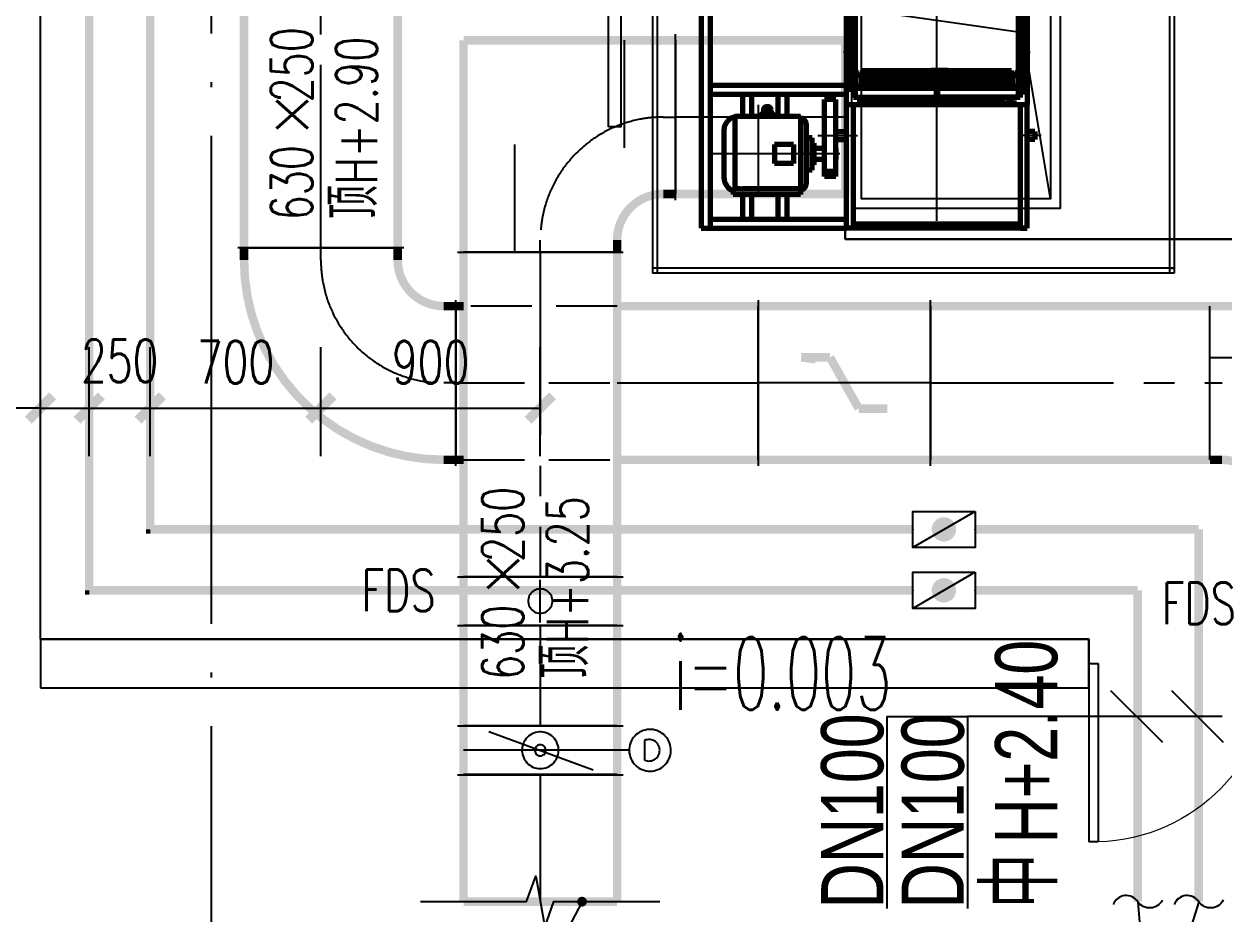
# Model space of a CAD drawing. Extents: x -778003 to -147913, y -2164908 to -814216.
# Drawn here: x -477080 to -472159, y -1286893 to -1283245 of the extents above; entities that cross this region are included whole.
import ezdxf

# ---------------------------------------------------------------- set-up
doc = ezdxf.new("R2010")
doc.units = 0
doc.header["$LTSCALE"] = 1000
doc.header["$MEASUREMENT"] = 0
for name, pattern in [('ACISOTGL', [3, 2, -1]), ('CENTER2', [1.125, 0.75, -0.125, 0.125, -0.125]), ('DASH', [0.35, 0.25, -0.1]), ('EB_DASHDOT', [39, 30, -3, 3, -3]), ('结构柱网$0$DOTE', [2.42, 2, -0.2, 0.02, -0.2])]:
    doc.linetypes.add(name, pattern=pattern)
doc.layers.get('0').update_dxf_attribs({"linetype": 'CONTINUOUS'})
for name, color, linetype in [('00-风量计算', 6, 'CONTINUOUS'), ('A_STR-砌块墙', 121, 'CONTINUOUS'), ('DIM-空冷热供水', 3, 'CONTINUOUS'), ('DIM-空冷热回水', 3, 'CONTINUOUS'), ('DOOR_FIRE', 220, 'CONTINUOUS'), ('DUCT-回风中心线', 5, 'CENTER2'), ('DUCT-回风标注', 3, 'CONTINUOUS'), ('DUCT-回风法兰', 2, 'CONTINUOUS'), ('DUCT-回风管', 6, 'CONTINUOUS'), ('DUCT-回风管端线', 2, 'CONTINUOUS'), ('DUCT-新风中心线', 5, 'CENTER2'), ('DUCT-新风标注', 3, 'CONTINUOUS'), ('DUCT-新风法兰', 2, 'CONTINUOUS'), ('DUCT-新风管', 3, 'CONTINUOUS'), ('DUCT-新风管端线', 2, 'CONTINUOUS'), ('DUCT-新风阀门', 7, 'CONTINUOUS'), ('EQ-TH', 7, 'CONTINUOUS'), ('EQ-空气机组', 7, 'CONTINUOUS'), ('H-公共文字', 7, 'CONTINUOUS'), ('Hvac-Hide', 8, 'DASH'), ('PIPE-空冷（热）供水', 3, 'CONTINUOUS'), ('PIPE-空冷（热）回水', 2, 'DASH'), ('TH_DIM', 3, 'CONTINUOUS'), ('VALVE-空冷热供水', 7, 'CONTINUOUS'), ('VALVE-空冷热回水', 7, 'CONTINUOUS'), ('结构柱网$0$S-ANNO-DOTE', 230, '结构柱网$0$DOTE'), ('静压箱', 7, 'CONTINUOUS')]:
    doc.layers.add(name, color=color, linetype=linetype)
doc.layers.add('CAXA0', color=7, linetype='CONTINUOUS', lineweight=70)
doc.layers.add('CAXA1', color=1, linetype='EB_DASHDOT', lineweight=25)
doc.styles.add('_TCH_DIM', font='SIMPLEX', dxfattribs={"bigfont": 'GBCBIG'})
doc.styles.add('_TCH_DIM_T3', font='SIMPLEX', dxfattribs={"width": 0.705882, "bigfont": 'GBCBIG'})
doc.styles.add('_THVAC_DIM', font='SIMPLEX', dxfattribs={"width": 0.8, "height": 3.5, "bigfont": 'HZTXT'})
doc.styles.add('_THVAC_PIPEDN', font='ROS', dxfattribs={"width": 0.8, "height": 3.5, "bigfont": 'JD'})
doc.dimstyles.new('_TCH_ARCH&&100', dxfattribs={"dimtxt": 297.5, "dimasz": 100, "dimexe": 250, "dimexo": 300, "dimgap": 126.25, "dimtad": 1, "dimdec": 0, "dimzin": 0, "dimdsep": 46, "dimtxsty": '_TCH_DIM_T3', "dimblk": 'ARCHTICK', "dimcen": 0.09, "dimclrt": 7, "dimazin": 2, "dimtfac": 1, "dimtdec": 0, "dimtix": 1, "dimtmove": 2, "dimatfit": 3, "dimfxl": 0, "dimtolj": 1, "dimtzin": 0, "dimarcsym": 0})

# ---------------------------------------------------------------- blocks, each defined once
blk = doc.blocks.new('$DorLib2D$00000002')
for p, q in [((-0.5, 0), (-0.5, 0.4875)), ((-0.475, 0.4875), (-0.5, 0.4875)), ((-0.475, 0), (-0.475, 0.4875)), ((0.475, 0), (0.475, 0.4875)), ((0.475, 0.4875), (0.5, 0.4875)), ((0.5, 0), (0.5, 0.4875)), ((-0.5, 0), (-0.475, 0)), ((0.5, 0), (0.475, 0))]:
    blk.add_line(p, q)
at = {"lineweight": 13}
for centre, start, end in [((-0.4875, 0), 0, 88.5307), ((0.4875, 0), 91.4693, 180)]:
    blk.add_arc(centre, 0.4875, start, end, dxfattribs=at)
blk = doc.blocks.new('A$C39991068')
at = {"color": 141}
blk.add_lwpolyline([(-2916.5, -8634.7), (-2916.5, -8434.7), (-7216.5, -8434.7), (-7216.5, 290.3), (0, 0), (0, -834.7), (-1366.5, -834.7), (-1366.5, -2534.7)], dxfattribs=at)
at = {"layer": 'A_STR-砌块墙'}
for p, q in [((-7216.5, -8434.7), (-2916.5, -8434.7)), ((-7216.5, -8434.7), (-7216.5, -8634.7)), ((-2916.5, -8434.7), (-2916.5, -8634.7)), ((-7216.5, -8634.7), (-2916.5, -8634.7))]:
    blk.add_line(p, q, dxfattribs=at)
at = {"layer": 'DOOR_FIRE', "xscale": -1500, "yscale": 1500, "zscale": -1500, "rotation": 179.9999999887687}
blk.add_blockref('$DorLib2D$00000002', (-2166.5, -8534.7), dxfattribs=at)
blk = doc.blocks.new('A$C1B5F37FD')
for p, q in [((-1220, 0), (-20, 0)), ((-20, -20), (-20, 0)), ((-20, 0), (-20, -2140)), ((-20, 0), (0, 0)), ((0, 0), (0, -2140)), ((-1220, -20), (-20, -20)), ((-20, -20), (0, -20)), ((-1220, -2120), (-20, -2120)), ((-1220, -2140), (-20, -2140)), ((-20, -2120), (-20, -2140)), ((-20, -2120), (0, -2120)), ((-20, -2140), (0, -2140))]:
    blk.add_line(p, q)
at = {"linetype": 'ACISOTGL', "ltscale": 80}
blk.add_line((-20, -20), (-20, -2120), dxfattribs=at)
at = {"color": 4}
for p, q in [((-305, -507.5), (-985.1, -621)), ((-985.1, -621), (-1080, -1282.5))]:
    blk.add_line(p, q, dxfattribs=at)
at = {"lineweight": 70}
for p, q in [((-201.5, -632.4), (-201.5, -1315)), ((-185.3, -603), (-185.3, -1344.4)), ((-770.4, -1903.2), (-770.4, -1344.4)), ((-733.6, -1903.2), (-733.6, -1344.4)), ((-222.1, -1903.2), (-222.1, -1344.4)), ((-185.3, -1940), (-185.3, -1344.4)), ((-533.1, -1477.6), (-444.8, -1477.6)), ((-643.5, -1587.3), (-733.6, -1587.3)), ((-222.1, -1587.3), (-323.3, -1587.3)), ((-643.5, -1624.1), (-733.6, -1624.1)), ((-222.1, -1624.1), (-323.3, -1624.1)), ((-733.6, -1733.7), (-643.5, -1733.7)), ((-733.6, -1770.5), (-643.5, -1770.5)), ((-323.3, -1733.7), (-222.1, -1733.7)), ((-323.3, -1770.5), (-222.1, -1770.5)), ((-1120, -1903.2), (-185.3, -1903.2)), ((-1120, -1940), (-185.3, -1940))]:
    blk.add_line(p, q, dxfattribs=at)
at = {"color": 4}
for points in [[(-1120, -467.5), (-265, -467.5), (-265, -1322.5), (-1120, -1322.5)], [(-1080, -507.5), (-305, -507.5), (-305, -1282.5), (-1080, -1282.5)]]:
    blk.add_lwpolyline(points, close=True, dxfattribs=at)
blk.add_lwpolyline([(-600, -2320), (-1200, -2320), (-1200, -2270), (-600, -2270)], close=True)
at = {"layer": 'CAXA0', "linetype": 'Continuous', "lineweight": 70}
for p, q in [((-580.9, -571.3), (-580.9, -603)), ((-580.9, -571.3), (-547.8, -571.3)), ((-547.8, -571.3), (-547.8, -603)), ((-185.3, -603), (-690.9, -603)), ((-185.3, -632.4), (-185.3, -603)), ((-1090.6, -639.8), (-720.4, -639.8)), ((-830.8, -928.7), (-830.8, -998.5)), ((-720.4, -1307.6), (-1090.6, -1307.6)), ((-185.3, -1344.4), (-690.9, -1344.4)), ((-581.1, -1387.8), (-581.1, -1344.4)), ((-547.9, -1387.8), (-547.9, -1344.4)), ((-417, -1387.8), (-711.7, -1387.8)), ((-711.7, -1387.8), (-711.7, -1434.2)), ((-396.9, -1387.8), (-580.9, -1387.8)), ((-417, -1387.8), (-417, -1434.2)), ((-396.9, -1387.8), (-396.9, -1434.2)), ((-417, -1434.2), (-711.7, -1434.2)), ((-396.9, -1434.2), (-580.9, -1434.2)), ((-345.4, -1558.1), (-345.4, -1569.2)), ((-323.3, -1558.1), (-323.3, -1569.2)), ((-345.4, -1779.8), (-345.4, -1768.7)), ((-323.3, -1779.8), (-323.3, -1768.7))]:
    blk.add_line(p, q, dxfattribs=at)
at = {"layer": 'CAXA0'}
for p, q in [((-1120, -603), (-690.9, -603)), ((-1090.6, -632.4), (-720.4, -632.4)), ((-721.9, -636.7), (-721.9, -971.2)), ((-720.4, -632.4), (-720.4, -1315)), ((-690.9, -603), (-690.9, -1344.4)), ((-690.9, -632.4), (-185.3, -632.4)), ((-830.8, -667.4), (-767.6, -667.4)), ((-830.8, -1280), (-830.8, -667.4)), ((-830.8, -672.4), (-767.6, -672.4)), ((-826.7, -672.4), (-826.7, -971.2)), ((-819.6, -672.4), (-819.6, -971.2)), ((-812.3, -672.4), (-812.3, -971.2)), ((-806.9, -662.8), (-767.6, -662.8)), ((-801.7, -672.4), (-801.7, -971.2)), ((-789, -672.4), (-789, -971.2)), ((-774.4, -672.4), (-774.4, -971.2)), ((-767.6, -1307.6), (-767.6, -639.8)), ((-758, -1307.6), (-758, -639.8)), ((-830.8, -971.2), (-702.7, -971.2)), ((-830.8, -976.1), (-702.7, -976.1)), ((-826.7, -1275), (-826.7, -976.1)), ((-819.6, -1275), (-819.6, -976.1)), ((-812.3, -1275), (-812.3, -976.1)), ((-801.7, -1275), (-801.7, -976.1)), ((-789, -1275), (-789, -976.1)), ((-774.4, -1275), (-774.4, -976.1)), ((-721.9, -1309.2), (-721.9, -976.1)), ((-830.8, -1275), (-767.6, -1275)), ((-720.4, -1315), (-1090.6, -1315)), ((-830.8, -1280), (-767.6, -1280)), ((-806.9, -1284.6), (-767.6, -1284.6)), ((-185.3, -1315), (-690.9, -1315)), ((-690.9, -1344.4), (-1120, -1344.4)), ((-511, -1387.8), (-466.8, -1387.8))]:
    blk.add_line(p, q, dxfattribs=at)
at = {"layer": 'CAXA0', "linetype": 'Continuous', "lineweight": 50}
blk.add_line((-185.3, -1344.4), (-185.3, -1315), dxfattribs=at)
at = {"layer": 'CAXA0', "lineweight": 70}
for p, q in [((-511, -1434.2), (-511, -1477.6)), ((-466.8, -1434.2), (-466.8, -1477.6)), ((-612.2, -1508.9), (-365.6, -1508.9)), ((-422.7, -1485.4), (-555.1, -1485.4)), ((-555.1, -1485.4), (-555.1, -1508.9)), ((-533.1, -1477.6), (-533.1, -1485.4)), ((-444.8, -1477.6), (-444.8, -1485.4)), ((-422.7, -1485.4), (-422.7, -1508.9)), ((-643.5, -1532.4), (-323.3, -1532.4)), ((-643.5, -1788.5), (-643.5, -1532.4)), ((-527.5, -1562), (-450.3, -1562)), ((-527.5, -1562), (-527.5, -1639.3)), ((-450.3, -1562), (-450.3, -1639.3)), ((-345.4, -1532.4), (-345.4, -1558.1)), ((-345.4, -1569.2), (-345.4, -1768.7)), ((-323.3, -1532.4), (-323.3, -1558.1)), ((-323.3, -1569.2), (-323.3, -1768.7)), ((-661.9, -1656.2), (-643.5, -1638)), ((-527.5, -1639.3), (-450.3, -1639.3)), ((-661.9, -1681.7), (-643.5, -1699.9)), ((-643.5, -1801.6), (-345.4, -1801.6)), ((-345.4, -1779.8), (-345.4, -1808.4)), ((-345.4, -1808.4), (-323.3, -1808.4)), ((-323.3, -1779.8), (-323.3, -1808.4)), ((-585.5, -1846.5), (-392.3, -1846.5))]:
    blk.add_line(p, q, dxfattribs=at)
at = {"layer": 'CAXA0', "linetype": 'Continuous', "lineweight": 70}
for centre in [(-905.5, -616.2), (-758.3, -616.2), (-704.9, -672.9), (-704.9, -900.1), (-704.9, -1047.3), (-704.9, -1274.5), (-905.5, -1331.1), (-758.3, -1331.1)]:
    blk.add_circle(centre, 3.68, dxfattribs=at)
at = {"layer": 'CAXA0', "lineweight": 70}
blk.add_circle((-669.2, -1669), 14.7, dxfattribs=at)
at = {"layer": 'CAXA0'}
for centre, start, end in [((-835.4, -668.5), 11.29, 81.1573), ((-835.4, -1278.9), 278.8427, 348.71)]:
    blk.add_arc(centre, 29.1, start, end, dxfattribs=at)
at = {"layer": 'CAXA0', "lineweight": 70}
for centre, radius, start, end in [((-612.2, -1532.4), 23.5, 90, 180), ((-365.6, -1532.4), 23.5, 0, 90), ((-585.5, -1788.5), 58, 180, 270), ((-392.3, -1788.5), 58, 270, 339.9798)]:
    blk.add_arc(centre, radius, start, end, dxfattribs=at)
at = {"layer": 'CAXA1', "linetype": 'EB_DASHDOT', "lineweight": 25}
for p, q in [((-905.5, -642), (-905.5, -590.5)), ((-564.3, -546.2), (-564.3, -637.7)), ((-1078.4, -616.2), (-776.3, -616.2)), ((-931.2, -616.2), (-879.7, -616.2)), ((-923.9, -616.2), (-887.1, -616.2)), ((-905.5, -634.6), (-905.5, -597.8)), ((-905.5, -639.8), (-905.5, -600.8)), ((-732.5, -616.2), (-784, -616.2)), ((-758.3, -632.4), (-758.3, -597.8)), ((-758.3, -642), (-758.3, -603)), ((-686.5, -672.9), (-723.3, -672.9)), ((-686.5, -672.9), (-723.3, -672.9)), ((-690.9, -672.9), (-720.4, -672.9)), ((-693.5, -672.9), (-718, -672.9)), ((-704.9, -698.7), (-704.9, -647.1)), ((-704.9, -691.3), (-704.9, -654.5)), ((-704.9, -696.5), (-704.9, -1300.2)), ((-704.9, -925.8), (-704.9, -874.3)), ((-704.9, -925.8), (-704.9, -874.3)), ((-704.9, -918.5), (-704.9, -881.7)), ((-704.9, -918.5), (-704.9, -881.7)), ((-686.5, -900.1), (-723.3, -900.1)), ((-686.5, -900.1), (-723.3, -900.1)), ((-693.5, -900.1), (-718, -900.1)), ((-215.3, -973.7), (-1122.2, -973.7)), ((-836, -973.7), (-788.5, -973.7)), ((-704.9, -1021.5), (-704.9, -1073)), ((-704.9, -1028.9), (-704.9, -1065.7)), ((-686.5, -1047.3), (-723.3, -1047.3)), ((-693.5, -1047.3), (-718, -1047.3)), ((-686.5, -1274.5), (-723.3, -1274.5)), ((-693.5, -1274.5), (-718, -1274.5)), ((-704.9, -1256.1), (-704.9, -1292.9)), ((-905.5, -1305.4), (-905.5, -1356.9)), ((-905.5, -1346.6), (-905.5, -1307.6)), ((-905.5, -1312.7), (-905.5, -1349.5)), ((-758.3, -1312.7), (-758.3, -1349.5)), ((-758.3, -1315), (-758.3, -1344.4)), ((-1078.4, -1331.1), (-743.6, -1331.1)), ((-931.2, -1331.1), (-879.7, -1331.1)), ((-923.9, -1331.1), (-887.1, -1331.1))]:
    blk.add_line(p, q, dxfattribs=at)
at = {"layer": 'CAXA1', "linetype": 'EB_DASHDOT'}
blk.add_line((-564.3, -1461.9), (-564.3, -1298.9), dxfattribs=at)
at = {"layer": 'CAXA1'}
for p, q in [((-488.9, -1371.2), (-488.9, -1891.1)), ((-669.2, -1646.9), (-669.2, -1691)), ((-689.8, -1705.7), (-319.6, -1705.7))]:
    blk.add_line(p, q, dxfattribs=at)
blk = doc.blocks.new('_ArchTick')
at = {"color": 0, "linetype": 'ByBlock', "const_width": 0.4}
blk.add_lwpolyline([(-0.5, -0.5), (0.5, 0.5)], dxfattribs=at)
blk = doc.blocks.new('*D57')
at = {"layer": 'TH_DIM', "color": 0, "lineweight": -2}
for p, q in [((-477012.6, -1286984.3), (-477012.6, -1287490.9)), ((-474502.9, -1286984.3), (-474502.9, -1287490.9)), ((-477012.6, -1287240.9), (-474502.9, -1287240.9))]:
    blk.add_line(p, q, dxfattribs=at)
at = {"layer": 'TH_DIM', "color": 0, "lineweight": -2, "xscale": 100, "yscale": 100, "zscale": 100, "rotation": 180}
blk.add_blockref('_ArchTick', (-477012.6, -1287240.9), dxfattribs=at)
at = {"layer": 'TH_DIM', "color": 0, "lineweight": -2, "xscale": 100, "yscale": 100, "zscale": 100}
blk.add_blockref('_ArchTick', (-474502.9, -1287240.9), dxfattribs=at)
at = {"layer": 'TH_DIM', "color": 7, "insert": (-475757.8, -1287027.2), "char_height": 175, "attachment_point": 5, "style": '_TCH_DIM_T3'}
blk.add_mtext('\\A1;2510', dxfattribs=at)
blk = doc.blocks.new('*D58')
at = {"layer": 'TH_DIM', "color": 0, "lineweight": -2}
for p, q in [((-474502.9, -1286984.3), (-474502.9, -1287490.9)), ((-472362.9, -1286984.3), (-472362.9, -1287490.9)), ((-474502.9, -1287240.9), (-472362.9, -1287240.9))]:
    blk.add_line(p, q, dxfattribs=at)
at = {"layer": 'TH_DIM', "color": 0, "lineweight": -2, "xscale": 100, "yscale": 100, "zscale": 100, "rotation": 180}
blk.add_blockref('_ArchTick', (-474502.9, -1287240.9), dxfattribs=at)
at = {"layer": 'TH_DIM', "color": 0, "lineweight": -2, "xscale": 100, "yscale": 100, "zscale": 100}
blk.add_blockref('_ArchTick', (-472362.9, -1287240.9), dxfattribs=at)
at = {"layer": 'TH_DIM', "color": 7, "insert": (-473432.9, -1287027.2), "char_height": 175, "attachment_point": 5, "style": '_TCH_DIM_T3'}
blk.add_mtext('\\A1;2140', dxfattribs=at)
blk = doc.blocks.new('*D56')
at = {"layer": 'TH_DIM', "color": 0, "lineweight": -2}
for p, q in [((-477140.1, -1284266.4), (-478052.7, -1284266.4)), ((-477802.7, -1285766.4), (-477802.7, -1284266.4)), ((-477140.1, -1285766.4), (-478052.7, -1285766.4))]:
    blk.add_line(p, q, dxfattribs=at)
at = {"layer": 'TH_DIM', "color": 0, "lineweight": -2, "xscale": 100, "yscale": 100, "zscale": 100}
for p, rotation in [((-477802.7, -1284266.4), 90), ((-477802.7, -1285766.4), 270)]:
    blk.add_blockref('_ArchTick', p, dxfattribs=dict(at, rotation=rotation))
at = {"layer": 'TH_DIM', "color": 7, "insert": (-478016.4, -1285016.4), "char_height": 175, "attachment_point": 5, "rotation": 90, "style": '_TCH_DIM_T3'}
blk.add_mtext('\\A1;1500', dxfattribs=at)
blk = doc.blocks.new('*D59')
at = {"layer": 'TH_DIM', "color": 0, "lineweight": -2}
for p, q in [((-472362.9, -1286984.3), (-472362.9, -1287490.9)), ((-471162.6, -1286984.3), (-471162.6, -1287490.9)), ((-472362.9, -1287240.9), (-471162.6, -1287240.9))]:
    blk.add_line(p, q, dxfattribs=at)
at = {"layer": 'TH_DIM', "color": 0, "lineweight": -2, "xscale": 100, "yscale": 100, "zscale": 100, "rotation": 180}
blk.add_blockref('_ArchTick', (-472362.9, -1287240.9), dxfattribs=at)
at = {"layer": 'TH_DIM', "color": 0, "lineweight": -2, "xscale": 100, "yscale": 100, "zscale": 100}
blk.add_blockref('_ArchTick', (-471162.6, -1287240.9), dxfattribs=at)
at = {"layer": 'TH_DIM', "color": 7, "insert": (-471762.8, -1287027.2), "char_height": 175, "attachment_point": 5, "style": '_TCH_DIM_T3'}
blk.add_mtext('\\A1;1200', dxfattribs=at)
blk = doc.blocks.new('*D99')
at = {"layer": 'TH_DIM', "color": 0, "lineweight": -2}
for p, q in [((-475862.6, -1285016.5), (-475862.6, -1284569.1)), ((-474962.6, -1285016.5), (-474962.6, -1284569.1)), ((-475862.6, -1284819.1), (-474962.6, -1284819.1))]:
    blk.add_line(p, q, dxfattribs=at)
at = {"layer": 'TH_DIM', "color": 0, "lineweight": -2, "xscale": 100, "yscale": 100, "zscale": 100, "rotation": 180}
blk.add_blockref('_ArchTick', (-475862.6, -1284819.1), dxfattribs=at)
at = {"layer": 'TH_DIM', "color": 0, "lineweight": -2, "xscale": 100, "yscale": 100, "zscale": 100}
blk.add_blockref('_ArchTick', (-474962.6, -1284819.1), dxfattribs=at)
at = {"layer": 'TH_DIM', "color": 7, "insert": (-475412.6, -1284631.6), "char_height": 175, "attachment_point": 5, "style": '_TCH_DIM_T3'}
blk.add_mtext('\\A1;900', dxfattribs=at)
blk = doc.blocks.new('*D100')
at = {"layer": 'TH_DIM', "color": 0, "lineweight": -2}
for p, q in [((-476562.6, -1285016.5), (-476562.6, -1284569.1)), ((-475862.6, -1285016.5), (-475862.6, -1284569.1)), ((-476562.6, -1284819.1), (-475862.6, -1284819.1))]:
    blk.add_line(p, q, dxfattribs=at)
at = {"layer": 'TH_DIM', "color": 0, "lineweight": -2, "xscale": 100, "yscale": 100, "zscale": 100, "rotation": 180}
blk.add_blockref('_ArchTick', (-476562.6, -1284819.1), dxfattribs=at)
at = {"layer": 'TH_DIM', "color": 0, "lineweight": -2, "xscale": 100, "yscale": 100, "zscale": 100}
blk.add_blockref('_ArchTick', (-475862.6, -1284819.1), dxfattribs=at)
at = {"layer": 'TH_DIM', "color": 7, "insert": (-476212.6, -1284631.6), "char_height": 175, "attachment_point": 5, "style": '_TCH_DIM_T3'}
blk.add_mtext('\\A1;700', dxfattribs=at)
blk = doc.blocks.new('*D101')
at = {"layer": 'TH_DIM', "color": 0, "lineweight": -2}
for p, q in [((-476812.6, -1285016.5), (-476812.6, -1284569.1)), ((-476562.6, -1285016.5), (-476562.6, -1284569.1)), ((-476812.6, -1284819.1), (-476562.6, -1284819.1))]:
    blk.add_line(p, q, dxfattribs=at)
at = {"layer": 'TH_DIM', "color": 0, "lineweight": -2, "xscale": 100, "yscale": 100, "zscale": 100, "rotation": 180}
blk.add_blockref('_ArchTick', (-476812.6, -1284819.1), dxfattribs=at)
at = {"layer": 'TH_DIM', "color": 0, "lineweight": -2, "xscale": 100, "yscale": 100, "zscale": 100}
blk.add_blockref('_ArchTick', (-476562.6, -1284819.1), dxfattribs=at)
at = {"layer": 'TH_DIM', "color": 7, "insert": (-476687.6, -1284626), "char_height": 175, "attachment_point": 5, "style": '_TCH_DIM_T3'}
blk.add_mtext('\\A1;250', dxfattribs=at)
blk = doc.blocks.new('*D102')
at = {"layer": 'TH_DIM', "color": 0, "lineweight": -2}
for p, q in [((-477012.6, -1285016.5), (-477012.6, -1284569.1)), ((-476812.6, -1285016.5), (-476812.6, -1284569.1)), ((-477012.6, -1284819.1), (-477112.6, -1284819.1)), ((-477012.6, -1284819.1), (-476812.6, -1284819.1)), ((-476812.6, -1284819.1), (-476712.6, -1284819.1))]:
    blk.add_line(p, q, dxfattribs=at)
at = {"layer": 'TH_DIM', "color": 0, "lineweight": -2, "xscale": 100, "yscale": 100, "zscale": 100}
blk.add_blockref('_ArchTick', (-477012.6, -1284819.1), dxfattribs=at)
at = {"layer": 'TH_DIM', "color": 0, "lineweight": -2, "xscale": 100, "yscale": 100, "zscale": 100, "rotation": 180}
blk.add_blockref('_ArchTick', (-476812.6, -1284819.1), dxfattribs=at)
at = {"layer": 'TH_DIM', "color": 7, "insert": (-477294, -1284619.1), "char_height": 175, "attachment_point": 5, "style": '_TCH_DIM_T3'}
blk.add_mtext('\\A1;200', dxfattribs=at)
blk = doc.blocks.new('$VALVE$00000898')
blk.add_lwpolyline([(128, 73.9), (-128, -73.9), (-128, 73.9)], close=True)
blk.add_lwpolyline([(128, 73.9), (128, -73.9), (-128, -73.9)])
at = {"const_width": 50}
blk.add_lwpolyline([(0, 25, -1), (0, -25, -1)], format="xyb", close=True, dxfattribs=at)
for p in [(-128, 0), (128, 0)]:
    blk.add_point(p)
blk = doc.blocks.new('$ThvacSys$00000040')
at = {"elevation": 0}
blk.add_lwpolyline([(6.9, -100.6, -0.575183), (0.2, 0, 0.604745), (-10.9, 100.6, 16.924828)], format="xyb", dxfattribs=at)

msp = doc.modelspace()

# ---------------------------------------------------------------- hatches: boundary and pattern name
at = {"layer": 'PIPE-空冷（热）供水', "linetype": 'Continuous'}
for points in [[(-476812.6, -1285566.5), (-476812.6, -1285584), (-476830.1, -1285584)], [(-476812.6, -1285566.5), (-476830.1, -1285566.5), (-476830.1, -1285584)]]:
    msp.add_hatch(color=256, dxfattribs=at).paths.add_polyline_path(points)
at = {"layer": 'PIPE-空冷（热）回水', "linetype": 'DASH'}
for points in [[(-476562.6, -1285316.5), (-476562.6, -1285334), (-476580.1, -1285334)], [(-476562.6, -1285316.5), (-476580.1, -1285316.5), (-476580.1, -1285334)]]:
    msp.add_hatch(color=256, dxfattribs=at).paths.add_polyline_path(points)

# ---------------------------------------------------------------- linework, layer by layer
at = {"layer": 'DIM-空冷热供水'}
msp.add_lwpolyline([(-474587.2, -1285719.9, 0, 0, 0), (-473500.8, -1285719.9, 53.3, 0, 0), (-473300.8, -1285719.9, 0, 0, 0)], format="xyseb", dxfattribs=at)
at = {"layer": 'DIM-空冷热回水'}
for p, q in [((-472410.2, -1286189.9), (-472622.3, -1285977.8)), ((-472160.2, -1286189.9), (-472372.3, -1285977.8)), ((-473541, -1286083.9), (-473541, -1286870.4)), ((-473541, -1286083.9), (-473211, -1286083.9)), ((-472166.2, -1286083.9), (-473211, -1286083.9)), ((-473211, -1286083.9), (-473211, -1286870.4))]:
    msp.add_line(p, q, dxfattribs=at)
at = {"layer": 'DUCT-回风中心线'}
for p, q in [((-475862.6, -1284162.2), (-475862.6, -1283131.1)), ((-475862.6, -1284212.4), (-475862.6, -1284162.4)), ((-475308.6, -1284716.4), (-475358.6, -1284716.4)), ((-475308.6, -1284716.4), (-475277.6, -1284716.4)), ((-474647.6, -1284716.4), (-474068.9, -1284716.4)), ((-473362.5, -1284716.4), (-474068.7, -1284716.4)), ((-473362.3, -1284716.4), (-472216.6, -1284716.4)), ((-472216.6, -1284716.4), (-472166.6, -1284716.4))]:
    msp.add_line(p, q, dxfattribs=at)
for centre, start, end in [((-475358.6, -1284212.4), 180, 270), ((-472166.6, -1285220.4), 0, 90)]:
    msp.add_arc(centre, 504, start, end, dxfattribs=at)
at = {"layer": 'DUCT-回风法兰'}
for p, q in [((-475522.6, -1284162.3), (-476202.6, -1284162.3)), ((-475308.7, -1285056.4), (-475308.7, -1284376.4)), ((-474068.8, -1284376.4), (-474068.8, -1285056.4)), ((-473362.4, -1285056.4), (-473362.4, -1284376.4))]:
    msp.add_line(p, q, dxfattribs=at)
at = {"layer": 'DUCT-回风管'}
for p, q in [((-476177.6, -1284162.2), (-475547.6, -1284162.2)), ((-476177.6, -1284162.4), (-475547.6, -1284162.4)), ((-475308.6, -1285031.4), (-475308.6, -1284401.4)), ((-472216.6, -1285031.4), (-472216.6, -1284401.4)), ((-472216.6, -1284611.4), (-471775.6, -1284611.4))]:
    msp.add_line(p, q, dxfattribs=at)
at = {"layer": 'DUCT-回风管', "const_width": 35}
for points in [[(-476177.6, -1283131.1), (-476177.6, -1284162.2)], [(-475547.6, -1284162.2), (-475547.6, -1283131.1)], [(-476177.6, -1284212.4), (-476177.6, -1284162.4)], [(-475547.6, -1284162.4), (-475547.6, -1284212.4)], [(-475358.6, -1284401.4), (-475308.6, -1284401.4)], [(-475277.6, -1284401.4), (-475308.6, -1284401.4)], [(-474068.9, -1284401.4), (-474647.6, -1284401.4)], [(-473362.5, -1284401.4), (-474068.7, -1284401.4)], [(-472216.6, -1284401.4), (-473362.3, -1284401.4)], [(-472216.6, -1284401.4), (-471347.6, -1284401.4)], [(-473774.5, -1284611.4), (-473892.2, -1284611.4)], [(-473892.2, -1284611.4), (-473833.3, -1284619.2)], [(-473656.7, -1284821.4), (-473774.5, -1284611.4)], [(-473539, -1284821.4), (-473656.7, -1284821.4)], [(-475308.6, -1285031.4), (-475358.6, -1285031.4)], [(-475308.6, -1285031.4), (-475277.6, -1285031.4)], [(-474647.6, -1285031.4), (-474068.9, -1285031.4)], [(-474068.7, -1285031.4), (-473362.5, -1285031.4)], [(-473362.3, -1285031.4), (-472216.6, -1285031.4)], [(-472166.6, -1285031.4), (-472216.6, -1285031.4)]]:
    msp.add_lwpolyline(points, dxfattribs=at)
at = {"layer": 'DUCT-回风管', "extrusion": (0, 0, -1), "const_width": 35}
for points in [[(475358.6, -1285031.4, 0.414214), (476177.6, -1284212.4)], [(475358.6, -1284401.4, 0.414214), (475547.6, -1284212.4)]]:
    msp.add_lwpolyline(points, format="xyb", dxfattribs=at)
at = {"layer": 'DUCT-回风管', "const_width": 35}
msp.add_lwpolyline([(-471977.6, -1285220.4, 0.414214), (-472166.6, -1285031.4)], format="xyb", dxfattribs=at)
at = {"layer": 'DUCT-回风管端线'}
for p, q in [((-475308.6, -1284401.4), (-475308.6, -1285031.4)), ((-474068.9, -1285031.4), (-474068.9, -1284401.4)), ((-474068.7, -1284401.4), (-474068.7, -1285031.4)), ((-473362.5, -1285031.4), (-473362.5, -1284401.4)), ((-473362.3, -1284401.4), (-473362.3, -1285031.4)), ((-472216.6, -1285031.4), (-472216.6, -1284401.4))]:
    msp.add_line(p, q, dxfattribs=at)
at = {"layer": 'DUCT-新风中心线'}
for p, q in [((-474458.6, -1283626.4), (-474408.6, -1283626.4)), ((-473712.4, -1283626.4), (-474408.4, -1283626.4)), ((-474962.6, -1284180.4), (-474962.6, -1284130.4)), ((-474962.6, -1284180.6), (-474962.6, -1285510.4)), ((-474962.6, -1285710.8), (-474962.6, -1286121.9)), ((-474962.6, -1286322.3), (-474962.6, -1286842.7))]:
    msp.add_line(p, q, dxfattribs=at)
msp.add_arc((-474458.6, -1284130.4), 504, 90, 180, dxfattribs=at)
at = {"layer": 'DUCT-新风法兰'}
for p, q in [((-474408.5, -1283966.4), (-474408.5, -1283286.4)), ((-475302.6, -1284180.5), (-474622.6, -1284180.5)), ((-475302.6, -1285510.5), (-474622.6, -1285510.5)), ((-475302.6, -1285710.7), (-474622.6, -1285710.7)), ((-475302.6, -1286122), (-474622.6, -1286122)), ((-475302.6, -1286322.2), (-474622.6, -1286322.2))]:
    msp.add_line(p, q, dxfattribs=at)
at = {"layer": 'DUCT-新风管', "const_width": 35}
for points in [[(-475277.6, -1284180.4), (-475277.6, -1283311.4)], [(-475277.6, -1283311.4), (-474408.6, -1283311.4)], [(-473712.4, -1283311.4), (-474408.4, -1283311.4)], [(-473712.4, -1283941.4), (-473712.4, -1283311.4)], [(-474408.6, -1283941.4), (-474458.6, -1283941.4)], [(-474408.4, -1283941.4), (-473712.4, -1283941.4)], [(-474647.6, -1284130.4), (-474647.6, -1284180.4)], [(-475277.6, -1284180.6), (-475277.6, -1285510.4)], [(-474647.6, -1285510.4), (-474647.6, -1284180.6)], [(-475277.6, -1285710.6), (-475277.6, -1285510.6)], [(-474647.6, -1285510.6), (-474647.6, -1285710.6)], [(-475277.6, -1285710.8), (-475277.6, -1286121.9)], [(-474647.6, -1286121.9), (-474647.6, -1285710.8)], [(-475277.6, -1286322.1), (-475277.6, -1286122.1)], [(-474647.6, -1286122.1), (-474647.6, -1286322.1)], [(-475277.6, -1286322.3), (-475277.6, -1286842.7)], [(-474647.6, -1286842.7), (-474647.6, -1286322.3)], [(-475277.6, -1286842.7), (-474647.6, -1286842.7)]]:
    msp.add_lwpolyline(points, dxfattribs=at)
msp.add_lwpolyline([(-474458.6, -1283941.4, 0.414214), (-474647.6, -1284130.4)], format="xyb", dxfattribs=at)
at = {"layer": 'DUCT-新风管端线'}
for p, q in [((-474618.6, -1283311.4), (-474618.6, -1283752.4)), ((-474408.6, -1283311.4), (-474408.6, -1283941.4)), ((-474408.4, -1283311.4), (-474408.4, -1283941.4)), ((-475067.6, -1284180.4), (-475067.6, -1283739.4)), ((-474647.6, -1284180.4), (-475277.6, -1284180.4)), ((-474647.6, -1284180.6), (-475277.6, -1284180.6)), ((-475277.6, -1285510.4), (-474647.6, -1285510.4)), ((-475277.6, -1285510.6), (-474647.6, -1285510.6)), ((-475277.6, -1285710.6), (-474647.6, -1285710.6)), ((-474647.6, -1285710.8), (-475277.6, -1285710.8)), ((-475277.6, -1286121.9), (-474647.6, -1286121.9)), ((-474647.6, -1286122.1), (-475277.6, -1286122.1)), ((-474647.6, -1286322.1), (-475277.6, -1286322.1)), ((-474647.6, -1286322.3), (-475277.6, -1286322.3))]:
    msp.add_line(p, q, dxfattribs=at)
at = {"layer": 'DUCT-新风阀门'}
for p, q in [((-474962.6, -1285698.1), (-474962.6, -1285523.1)), ((-474996.8, -1285574.1), (-475001.1, -1285578.7)), ((-474992, -1285570.1), (-474996.8, -1285574.1)), ((-474986.7, -1285566.7), (-474992, -1285570.1)), ((-474981, -1285564.1), (-474986.7, -1285566.7)), ((-474975, -1285562.1), (-474981, -1285564.1)), ((-474968.9, -1285561), (-474975, -1285562.1)), ((-474962.6, -1285560.6), (-474968.9, -1285561)), ((-474956.3, -1285561), (-474962.6, -1285560.6)), ((-474950.2, -1285562.1), (-474956.3, -1285561)), ((-474944.2, -1285564.1), (-474950.2, -1285562.1)), ((-474938.5, -1285566.7), (-474944.2, -1285564.1)), ((-474933.2, -1285570.1), (-474938.5, -1285566.7)), ((-474928.4, -1285574.1), (-474933.2, -1285570.1)), ((-474924.1, -1285578.7), (-474928.4, -1285574.1)), ((-475011.7, -1285601.2), (-475012.5, -1285607.4)), ((-475012.5, -1285607.4), (-475012.5, -1285613.7)), ((-475012.5, -1285613.7), (-475011.7, -1285619.9)), ((-475010.2, -1285595.1), (-475011.7, -1285601.2)), ((-475011.7, -1285619.9), (-475010.2, -1285626)), ((-475007.8, -1285589.3), (-475010.2, -1285595.1)), ((-475004.8, -1285583.8), (-475007.8, -1285589.3)), ((-475001.1, -1285578.7), (-475004.8, -1285583.8)), ((-474920.4, -1285583.8), (-474924.1, -1285578.7)), ((-474917.4, -1285589.3), (-474920.4, -1285583.8)), ((-474915.1, -1285595.1), (-474917.4, -1285589.3)), ((-474913.5, -1285601.2), (-474915.1, -1285595.1)), ((-474915.1, -1285626), (-474913.5, -1285619.9)), ((-474912.7, -1285607.4), (-474913.5, -1285601.2)), ((-474913.5, -1285619.9), (-474912.7, -1285613.7)), ((-474912.7, -1285613.7), (-474912.7, -1285607.4)), ((-475010.2, -1285626), (-475007.8, -1285631.9)), ((-475007.8, -1285631.9), (-475004.8, -1285637.4)), ((-475004.8, -1285637.4), (-475001.1, -1285642.4)), ((-475001.1, -1285642.4), (-474996.8, -1285647)), ((-474996.8, -1285647), (-474992, -1285651)), ((-474992, -1285651), (-474986.7, -1285654.4)), ((-474986.7, -1285654.4), (-474981, -1285657.1)), ((-474981, -1285657.1), (-474975, -1285659)), ((-474975, -1285659), (-474968.9, -1285660.2)), ((-474968.9, -1285660.2), (-474962.6, -1285660.6)), ((-474962.6, -1285660.6), (-474956.3, -1285660.2)), ((-474956.3, -1285660.2), (-474950.2, -1285659)), ((-474950.2, -1285659), (-474944.2, -1285657.1)), ((-474944.2, -1285657.1), (-474938.5, -1285654.4)), ((-474938.5, -1285654.4), (-474933.2, -1285651)), ((-474933.2, -1285651), (-474928.4, -1285647)), ((-474928.4, -1285647), (-474924.1, -1285642.4)), ((-474924.1, -1285642.4), (-474920.4, -1285637.4)), ((-474920.4, -1285637.4), (-474917.4, -1285631.9)), ((-474917.4, -1285631.9), (-474915.1, -1285626)), ((-475173.9, -1286144.7), (-474745.5, -1286301.7)), ((-475009.3, -1286163.2), (-475015.1, -1286168.3)), ((-475003, -1286158.7), (-475009.3, -1286163.2)), ((-474996.2, -1286154.9), (-475003, -1286158.7)), ((-474989.1, -1286151.8), (-474996.2, -1286154.9)), ((-474981.8, -1286149.4), (-474989.1, -1286151.8)), ((-474974.2, -1286147.8), (-474981.8, -1286149.4)), ((-474966.5, -1286147), (-474974.2, -1286147.8)), ((-474958.7, -1286147), (-474966.5, -1286147)), ((-474951, -1286147.8), (-474958.7, -1286147)), ((-474943.5, -1286149.4), (-474951, -1286147.8)), ((-474936.1, -1286151.8), (-474943.5, -1286149.4)), ((-474929, -1286154.9), (-474936.1, -1286151.8)), ((-474922.3, -1286158.7), (-474929, -1286154.9)), ((-474915.9, -1286163.2), (-474922.3, -1286158.7)), ((-474910.1, -1286168.3), (-474915.9, -1286163.2)), ((-474575.3, -1286163.9), (-474580.7, -1286170.2)), ((-474569.4, -1286158.1), (-474575.3, -1286163.9)), ((-474563, -1286152.9), (-474569.4, -1286158.1)), ((-474556.1, -1286148.4), (-474563, -1286152.9)), ((-474548.8, -1286144.6), (-474556.1, -1286148.4)), ((-474541.1, -1286141.4), (-474548.8, -1286144.6)), ((-474533.2, -1286139.1), (-474541.1, -1286141.4)), ((-474525.1, -1286137.5), (-474533.2, -1286139.1)), ((-474516.8, -1286136.7), (-474525.1, -1286137.5)), ((-474508.6, -1286136.7), (-474516.8, -1286136.7)), ((-474500.4, -1286137.5), (-474508.6, -1286136.7)), ((-474492.2, -1286139.1), (-474500.4, -1286137.5)), ((-474484.3, -1286141.4), (-474492.2, -1286139.1)), ((-474476.7, -1286144.6), (-474484.3, -1286141.4)), ((-474469.3, -1286148.4), (-474476.7, -1286144.6)), ((-474462.4, -1286152.9), (-474469.3, -1286148.4)), ((-474456, -1286158.1), (-474462.4, -1286152.9)), ((-474450.1, -1286163.9), (-474456, -1286158.1)), ((-474444.7, -1286170.2), (-474450.1, -1286163.9)), ((-475036.6, -1286208.7), (-475037.6, -1286216.3)), ((-475034.8, -1286201.1), (-475036.6, -1286208.7)), ((-475032.3, -1286193.8), (-475034.8, -1286201.1)), ((-475029, -1286186.8), (-475032.3, -1286193.8)), ((-475025, -1286180.2), (-475029, -1286186.8)), ((-475020.3, -1286174), (-475025, -1286180.2)), ((-475015.1, -1286168.3), (-475020.3, -1286174)), ((-474982.9, -1286212.1), (-474984.4, -1286215.9)), ((-474980.7, -1286208.5), (-474982.9, -1286212.1)), ((-474977.8, -1286205.4), (-474980.7, -1286208.5)), ((-474974.5, -1286202.9), (-474977.8, -1286205.4)), ((-474970.8, -1286201), (-474974.5, -1286202.9)), ((-474966.8, -1286199.9), (-474970.8, -1286201)), ((-474962.6, -1286199.5), (-474966.8, -1286199.9)), ((-474958.5, -1286199.9), (-474962.6, -1286199.5)), ((-474954.4, -1286201), (-474958.5, -1286199.9)), ((-474950.7, -1286202.9), (-474954.4, -1286201)), ((-474947.4, -1286205.4), (-474950.7, -1286202.9)), ((-474944.6, -1286208.5), (-474947.4, -1286205.4)), ((-474942.4, -1286212.1), (-474944.6, -1286208.5)), ((-474940.9, -1286215.9), (-474942.4, -1286212.1)), ((-474904.9, -1286174), (-474910.1, -1286168.3)), ((-474900.2, -1286180.2), (-474904.9, -1286174)), ((-474896.2, -1286186.8), (-474900.2, -1286180.2)), ((-474893, -1286193.8), (-474896.2, -1286186.8)), ((-474890.4, -1286201.1), (-474893, -1286193.8)), ((-474888.6, -1286208.7), (-474890.4, -1286201.1)), ((-474887.6, -1286216.3), (-474888.6, -1286208.7)), ((-474597, -1286207.7), (-474598, -1286215.9)), ((-474595.2, -1286199.7), (-474597, -1286207.7)), ((-474592.7, -1286191.8), (-474595.2, -1286199.7)), ((-474589.4, -1286184.2), (-474592.7, -1286191.8)), ((-474585.4, -1286177), (-474589.4, -1286184.2)), ((-474580.7, -1286170.2), (-474585.4, -1286177)), ((-474530, -1286180), (-474535.4, -1286182.1)), ((-474535.4, -1286182.1), (-474535.4, -1286262.1)), ((-474524.2, -1286178.7), (-474530, -1286180)), ((-474518.4, -1286178.1), (-474524.2, -1286178.7)), ((-474512.5, -1286178.3), (-474518.4, -1286178.1)), ((-474506.7, -1286179.3), (-474512.5, -1286178.3)), ((-474501.1, -1286181), (-474506.7, -1286179.3)), ((-474495.7, -1286183.5), (-474501.1, -1286181)), ((-474490.8, -1286186.7), (-474495.7, -1286183.5)), ((-474486.3, -1286190.5), (-474490.8, -1286186.7)), ((-474482.4, -1286194.8), (-474486.3, -1286190.5)), ((-474479, -1286199.7), (-474482.4, -1286194.8)), ((-474476.4, -1286204.9), (-474479, -1286199.7)), ((-474474.4, -1286210.5), (-474476.4, -1286204.9)), ((-474473.3, -1286216.3), (-474474.4, -1286210.5)), ((-474440, -1286177), (-474444.7, -1286170.2)), ((-474436, -1286184.2), (-474440, -1286177)), ((-474432.7, -1286191.8), (-474436, -1286184.2)), ((-474430.2, -1286199.7), (-474432.7, -1286191.8)), ((-474428.4, -1286207.7), (-474430.2, -1286199.7)), ((-474427.4, -1286215.9), (-474428.4, -1286207.7)), ((-474647.6, -1286222.1), (-475277.6, -1286222.1)), ((-475037.6, -1286216.3), (-475037.8, -1286224.1)), ((-475037.8, -1286224.1), (-475037.2, -1286231.8)), ((-475037.2, -1286231.8), (-475035.8, -1286239.4)), ((-475035.8, -1286239.4), (-475033.6, -1286246.8)), ((-475033.6, -1286246.8), (-475030.7, -1286254)), ((-475030.7, -1286254), (-475027.1, -1286260.8)), ((-475027.1, -1286260.8), (-475022.7, -1286267.3)), ((-474984.4, -1286215.9), (-474985.1, -1286220)), ((-474985.1, -1286220), (-474985.1, -1286224.2)), ((-474985.1, -1286224.2), (-474984.4, -1286228.3)), ((-474984.4, -1286228.3), (-474982.9, -1286232.2)), ((-474982.9, -1286232.2), (-474980.7, -1286235.8)), ((-474980.7, -1286235.8), (-474977.8, -1286238.9)), ((-474977.8, -1286238.9), (-474974.5, -1286241.4)), ((-474974.5, -1286241.4), (-474970.8, -1286243.2)), ((-474970.8, -1286243.2), (-474966.8, -1286244.4)), ((-474966.8, -1286244.4), (-474962.6, -1286244.8)), ((-474962.6, -1286244.8), (-474958.5, -1286244.4)), ((-474958.5, -1286244.4), (-474954.4, -1286243.2)), ((-474954.4, -1286243.2), (-474950.7, -1286241.4)), ((-474950.7, -1286241.4), (-474947.4, -1286238.9)), ((-474947.4, -1286238.9), (-474944.6, -1286235.8)), ((-474944.6, -1286235.8), (-474942.4, -1286232.2)), ((-474942.4, -1286232.2), (-474940.9, -1286228.3)), ((-474940.1, -1286220), (-474940.9, -1286215.9)), ((-474940.9, -1286228.3), (-474940.1, -1286224.2)), ((-474940.1, -1286224.2), (-474940.1, -1286220)), ((-474902.5, -1286267.3), (-474898.1, -1286260.8)), ((-474898.1, -1286260.8), (-474894.5, -1286254)), ((-474894.5, -1286254), (-474891.6, -1286246.8)), ((-474891.6, -1286246.8), (-474889.4, -1286239.4)), ((-474889.4, -1286239.4), (-474888, -1286231.8)), ((-474888, -1286231.8), (-474887.4, -1286224.1)), ((-474887.4, -1286224.1), (-474887.6, -1286216.3)), ((-474598.2, -1286222.1), (-474647.6, -1286222.1)), ((-474598, -1286215.9), (-474598.2, -1286224.2)), ((-474598.2, -1286224.2), (-474597.6, -1286232.4)), ((-474597.6, -1286232.4), (-474596.2, -1286240.6)), ((-474596.2, -1286240.6), (-474594.1, -1286248.6)), ((-474594.1, -1286248.6), (-474591.1, -1286256.3)), ((-474591.1, -1286256.3), (-474587.5, -1286263.7)), ((-474535.4, -1286262.1), (-474530, -1286264.2)), ((-474506.7, -1286265), (-474501.1, -1286263.2)), ((-474501.1, -1286263.2), (-474495.7, -1286260.8)), ((-474495.7, -1286260.8), (-474490.8, -1286257.6)), ((-474490.8, -1286257.6), (-474486.3, -1286253.8)), ((-474486.3, -1286253.8), (-474482.4, -1286249.4)), ((-474482.4, -1286249.4), (-474479, -1286244.6)), ((-474479, -1286244.6), (-474476.4, -1286239.3)), ((-474476.4, -1286239.3), (-474474.4, -1286233.8)), ((-474474.4, -1286233.8), (-474473.3, -1286228)), ((-474472.9, -1286222.1), (-474473.3, -1286216.3)), ((-474473.3, -1286228), (-474472.9, -1286222.1)), ((-474438, -1286263.7), (-474434.3, -1286256.3)), ((-474434.3, -1286256.3), (-474431.4, -1286248.6)), ((-474431.4, -1286248.6), (-474429.2, -1286240.6)), ((-474429.2, -1286240.6), (-474427.8, -1286232.4)), ((-474427.8, -1286232.4), (-474427.2, -1286224.2)), ((-474427.2, -1286224.2), (-474427.4, -1286215.9)), ((-475022.7, -1286267.3), (-475017.8, -1286273.2)), ((-475017.8, -1286273.2), (-475012.2, -1286278.6)), ((-475012.2, -1286278.6), (-475006.2, -1286283.4)), ((-475006.2, -1286283.4), (-474999.6, -1286287.6)), ((-474999.6, -1286287.6), (-474992.7, -1286291)), ((-474992.7, -1286291), (-474985.5, -1286293.8)), ((-474985.5, -1286293.8), (-474978, -1286295.7)), ((-474978, -1286295.7), (-474970.3, -1286296.9)), ((-474970.3, -1286296.9), (-474962.6, -1286297.3)), ((-474962.6, -1286297.3), (-474954.9, -1286296.9)), ((-474954.9, -1286296.9), (-474947.2, -1286295.7)), ((-474947.2, -1286295.7), (-474939.7, -1286293.8)), ((-474939.7, -1286293.8), (-474932.5, -1286291)), ((-474932.5, -1286291), (-474925.6, -1286287.6)), ((-474925.6, -1286287.6), (-474919, -1286283.4)), ((-474919, -1286283.4), (-474913, -1286278.6)), ((-474913, -1286278.6), (-474907.4, -1286273.2)), ((-474907.4, -1286273.2), (-474902.5, -1286267.3)), ((-474587.5, -1286263.7), (-474583.1, -1286270.7)), ((-474583.1, -1286270.7), (-474578.1, -1286277.3)), ((-474578.1, -1286277.3), (-474572.5, -1286283.3)), ((-474572.5, -1286283.3), (-474566.3, -1286288.8)), ((-474566.3, -1286288.8), (-474559.6, -1286293.7)), ((-474559.6, -1286293.7), (-474552.5, -1286297.9)), ((-474552.5, -1286297.9), (-474545, -1286301.4)), ((-474545, -1286301.4), (-474537.2, -1286304.1)), ((-474537.2, -1286304.1), (-474529.1, -1286306.1)), ((-474530, -1286264.2), (-474524.2, -1286265.6)), ((-474529.1, -1286306.1), (-474521, -1286307.3)), ((-474524.2, -1286265.6), (-474518.4, -1286266.2)), ((-474521, -1286307.3), (-474512.7, -1286307.7)), ((-474518.4, -1286266.2), (-474512.5, -1286266)), ((-474512.7, -1286307.7), (-474504.5, -1286307.3)), ((-474512.5, -1286266), (-474506.7, -1286265)), ((-474504.5, -1286307.3), (-474496.3, -1286306.1)), ((-474496.3, -1286306.1), (-474488.3, -1286304.1)), ((-474488.3, -1286304.1), (-474480.5, -1286301.4)), ((-474480.5, -1286301.4), (-474473, -1286297.9)), ((-474473, -1286297.9), (-474465.8, -1286293.7)), ((-474465.8, -1286293.7), (-474459.1, -1286288.8)), ((-474459.1, -1286288.8), (-474453, -1286283.3)), ((-474453, -1286283.3), (-474447.3, -1286277.3)), ((-474447.3, -1286277.3), (-474442.3, -1286270.7)), ((-474442.3, -1286270.7), (-474438, -1286263.7))]:
    msp.add_line(p, q, dxfattribs=at)
at = {"layer": 'H-公共文字'}
for p, q in [((-474791.5, -1286842.7), (-475128.4, -1287480.9)), ((-472512.2, -1286843.3, 1998), (-472461.2, -1287473.2, 3250)), ((-472262.4, -1286843, 1997), (-472461.2, -1287473.2, 3250))]:
    msp.add_line(p, q, dxfattribs=at)
msp.add_lwpolyline([(-475453.7, -1286842.7), (-475019.3, -1286842.7), (-474981.1, -1286737.7), (-474944.1, -1286947.7), (-474906.8, -1286842.7), (-474472.5, -1286842.7)], dxfattribs=at)
at = {"layer": 'H-公共文字', "const_width": 20}
msp.add_lwpolyline([(-474796.5, -1286851.4, 1), (-474786.6, -1286834, 1)], format="xyb", close=True, dxfattribs=at)
at = {"layer": 'Hvac-Hide'}
for p, q in [((-474647.6, -1284401.4), (-475277.6, -1284401.4)), ((-475277.6, -1284716.4), (-474647.6, -1284716.4)), ((-475277.6, -1285031.4), (-474647.6, -1285031.4))]:
    msp.add_line(p, q, dxfattribs=at)
at = {"layer": 'PIPE-空冷（热）供水', "linetype": 'Continuous', "const_width": 35}
for points in [[(-476812.6, -1281816.2), (-476812.6, -1285566.5)], [(-476812.6, -1285566.5), (-473435.6, -1285566.5)], [(-473179.6, -1285566.5), (-472512.6, -1285566.5)], [(-472512.6, -1285566.5), (-472512.6, -1286842.7)]]:
    msp.add_lwpolyline(points, dxfattribs=at)
at = {"layer": 'PIPE-空冷（热）回水', "linetype": 'DASH', "const_width": 35}
for points in [[(-476562.6, -1282066.2), (-476562.6, -1285316.5)], [(-476562.6, -1285316.5), (-473435.6, -1285316.5)], [(-473179.6, -1285316.5), (-472262.6, -1285316.5)], [(-472262.6, -1285316.5), (-472262.6, -1286842.7)]]:
    msp.add_lwpolyline(points, dxfattribs=at)
at = {"layer": '结构柱网$0$S-ANNO-DOTE'}
msp.add_line((-476312.6, -1276443.3), (-476312.6, -1287656.7), dxfattribs=at)
at = {"layer": '静压箱', "lineweight": 30}
msp.add_lwpolyline([(-473712.4, -1283126.4), (-471312.7, -1283126.4), (-471312.7, -1284126.3), (-473712.4, -1284126.3)], close=True, dxfattribs=at)

# ---------------------------------------------------------------- block references
at = {"layer": '00-风量计算'}
msp.add_blockref('A$C39991068', (-469796.1, -1277331.8), dxfattribs=at)
at = {"layer": 'EQ-TH', "rotation": 90.00000337368225}
for p in [(-472512.4, -1286843), (-472262.4, -1286843)]:
    msp.add_blockref('$ThvacSys$00000040', p, dxfattribs=at)
at = {"layer": 'EQ-空气机组', "rotation": 270}
msp.add_blockref('A$C1B5F37FD', (-472362.9, -1284266.4), dxfattribs=at)
at = {"layer": 'VALVE-空冷热供水', "rotation": 4.511797279828262e-06}
msp.add_blockref('$VALVE$00000898', (-473307.6, -1285316.5), dxfattribs=at)
at = {"layer": 'VALVE-空冷热回水', "rotation": 1.45117751301793e-06}
msp.add_blockref('$VALVE$00000898', (-473307.6, -1285566.5), dxfattribs=at)

# ---------------------------------------------------------------- texts
at = {"layer": 'DIM-空冷热供水', "color": 7, "style": '_THVAC_DIM', "width": 0.564706}
msp.add_text('i=0.003', height=297.5, dxfattribs=at).set_placement((-474416, -1286055.8))
at = {"layer": 'DIM-空冷热回水', "color": 7, "style": '_THVAC_PIPEDN'}
for s, height, width, p in [('H+2.40', 255, 0.752941, (-472842.6, -1286604.4)), ('DN100', 255, 0.752941, (-473556, -1286870.4)), ('DN100', 255, 0.752941, (-473226, -1286870.4)), ('中', 297.7, 0.8, (-472842.6, -1286870.4))]:
    msp.add_text(s, height=height, rotation=90, dxfattribs=dict(at, width=width)).set_placement(p)
at = {"layer": 'DUCT-回风标注', "style": '_TCH_DIM', "width": 0.705882}
for s, p in [('250', (-475897.2, -1283566.4, -350)), ('H+2.90', (-475631.8, -1283903.5, -350)), ('630', (-475897.2, -1284049.7, -350))]:
    msp.add_text(s, height=170, rotation=90, dxfattribs=at).set_placement(p)
at = {"layer": 'DUCT-回风标注', "style": '_TCH_DIM'}
for s, p in [('×', (-475897.2, -1283706.8, -350)), ('顶', (-475631.8, -1284043.9, -350))]:
    msp.add_text(s, height=192.9, rotation=90, dxfattribs=at).set_placement(p)
at = {"layer": 'DUCT-新风标注', "style": '_TCH_DIM', "width": 0.705882}
for s, p in [('250', (-475031.7, -1285450.4)), ('H+3.25', (-474766.2, -1285787.6)), ('630', (-475031.7, -1285933.7))]:
    msp.add_text(s, height=170, rotation=90, dxfattribs=at).set_placement(p)
at = {"layer": 'DUCT-新风标注', "style": '_TCH_DIM'}
for s, p in [('×', (-475031.7, -1285590.9)), ('顶', (-474766.2, -1285928))]:
    msp.add_text(s, height=192.9, rotation=90, dxfattribs=at).set_placement(p)
at = {"layer": 'DUCT-新风标注', "style": '_TCH_DIM', "width": 0.705882}
for p in [(-475696.2, -1285651.5, -1000), (-472414, -1285704.9, -1)]:
    msp.add_text('FDS', height=170, dxfattribs=at).set_placement(p)

# ---------------------------------------------------------------- dimensions: what is measured, and where the dimension line sits
at = {"layer": 'TH_DIM'}
for p1, p2, distance, text, override, picture, middle in [((-476840.1, -1285766.4), (-476840.1, -1284266.4), 962.5, '1500', {"dimtxt": 175}, '*D56', (-478016.4, -1285016.4)), ((-476562.6, -1285316.5), (-475862.6, -1285316.5), 497.4, '700', {"dimtxt": 175, "dimgap": 100}, '*D100', (-476212.6, -1284631.6)), ((-475862.6, -1285316.5), (-474962.6, -1285316.5), 497.4, '900', {"dimtxt": 175, "dimgap": 100}, '*D99', (-475412.6, -1284631.6)), ((-477012.6, -1286684.3), (-474502.9, -1286684.3), -556.6, '2510', {"dimtxt": 175}, '*D57', (-475757.8, -1287027.2)), ((-474502.9, -1286684.3), (-472362.9, -1286684.3), -556.6, '2140', {"dimtxt": 175}, '*D58', (-473432.9, -1287027.2))]:
    dim = msp.add_aligned_dim(p1=p1, p2=p2, distance=distance, text=text, dimstyle='_TCH_ARCH&&100', override=override, dxfattribs=at)
    dim.commit()
    dim.dimension.update_dxf_attribs({"geometry": picture, "text_midpoint": middle})
for base, p1, p2, text, picture, middle in [((-476812.6, -1284819.1), (-477012.6, -1285316.5), (-476812.6, -1285316.5), '200', '*D102', (-477294, -1284619.1)), ((-476562.6, -1284819.1), (-476812.6, -1285316.5), (-476562.6, -1285316.5), '250', '*D101', (-476687.6, -1284626))]:
    dim = msp.add_linear_dim(base=base, p1=p1, p2=p2, angle=0, text=text, dimstyle='_TCH_ARCH&&100', override={"dimtxt": 175, "dimgap": 100}, dxfattribs=at)
    dim.commit()
    dim.dimension.update_dxf_attribs({"geometry": picture, "text_midpoint": middle, "dimtype": 129})
dim = msp.add_linear_dim(base=(-471162.6, -1287240.9), p1=(-472362.9, -1286684.3), p2=(-471162.6, -1286684.3), dimstyle='_TCH_ARCH&&100', override={"dimtxt": 175}, dxfattribs=at)
dim.commit()
dim.dimension.update_dxf_attribs({"geometry": '*D59', "text_midpoint": (-471762.8, -1287027.2)})

doc.saveas('drawing.dxf')
